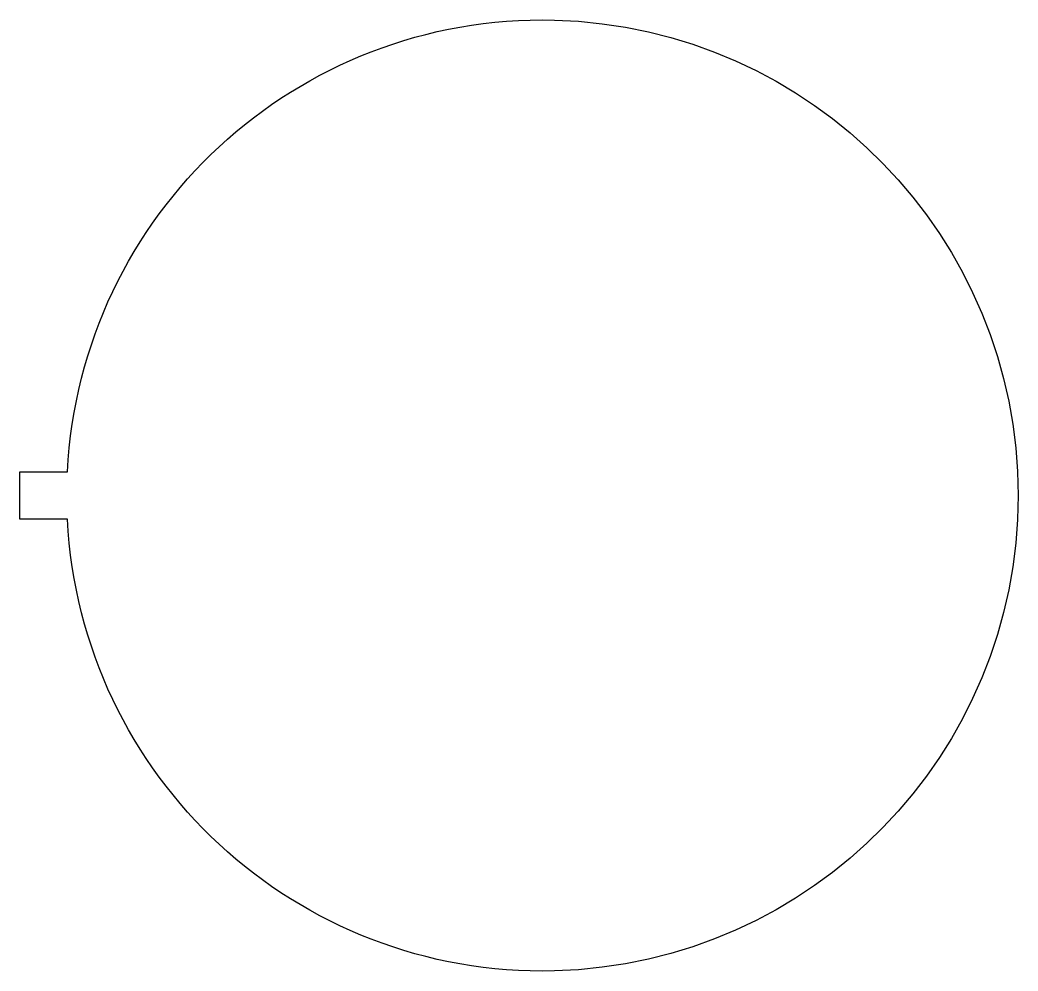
# Model space of a CAD drawing. Header units: millimetres. Extents: x -33 to 30, y -30 to 30.
import ezdxf

# ---------------------------------------------------------------- set-up
doc = ezdxf.new("R2010")
doc.units = ezdxf.units.MM
doc.layers.get('0').update_dxf_attribs({"linetype": 'CONTINUOUS'})

msp = doc.modelspace()

# ---------------------------------------------------------------- linework, layer by layer
msp.add_lwpolyline([(-32.962, 1.5), (-29.962, 1.5, -39.974984), (-29.962, -1.5), (-32.962, -1.5)], format="xyb", close=True)

doc.saveas('drawing.dxf')
